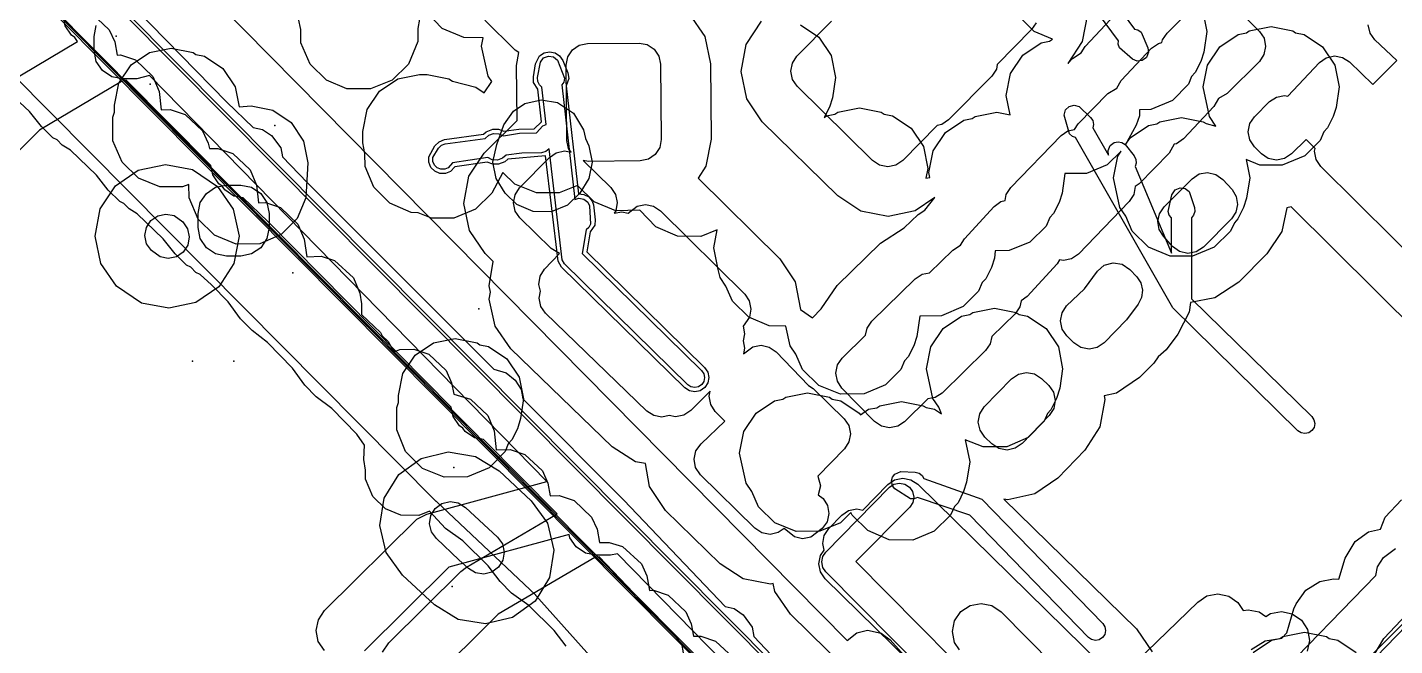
# Model space of a CAD drawing. Header units: metres. Extents: x -2677 to -840, y 169 to 1487.
# Drawn here: x -1880.6 to -1784.3, y 760.8 to 804.4 of the extents above; entities that cross this region are included whole.
import ezdxf

# ---------------------------------------------------------------- set-up
doc = ezdxf.new("R2010")
doc.units = ezdxf.units.M
for name, color, linetype in [('AI_GREENING_EXCLUSIONS', 1, 'Continuous'), ('AI_GREENING_LAWN', 82, 'Continuous'), ('AI_GREENING_REJECTED', 6, 'Continuous')]:
    doc.layers.add(name, color=color, linetype=linetype)

msp = doc.modelspace()

# ---------------------------------------------------------------- linework, layer by layer
at = {"layer": 'AI_GREENING_EXCLUSIONS'}
for points in [[(-1891.43, 823.08), (-1806.802, 737.869), (-1806.078, 736.848), (-1805.674, 735.663), (-1805.622, 734.412), (-1805.928, 733.198), (-1806.59, 732.091), (-1807.6, 730.923), (-1842.609, 696.379), (-1842.984, 695.907), (-1843.33, 695.763), (-1843.518, 695.797), (-1844.045, 696.246), (-1844.312, 695.964), (-1843.866, 695.487), (-1843.824, 695.292), (-1843.973, 694.931), (-1844.414, 694.597), (-1860.834, 678.393)], [(-1891.288, 823.221), (-1806.667, 738.016), (-1805.906, 736.95), (-1805.48, 735.712), (-1805.422, 734.404), (-1805.738, 733.134), (-1806.029, 732.546), (-1806.428, 731.974), (-1807.46, 730.781), (-1842.43, 696.274), (-1842.844, 695.764), (-1843.066, 695.617), (-1843.328, 695.563), (-1843.591, 695.611), (-1843.813, 695.752), (-1843.624, 695.294), (-1843.677, 695.02), (-1843.833, 694.789), (-1844.312, 694.417), (-1860.7, 678.245)], [(-1881.972, 800.428), (-1877.036, 803.369), (-1877.236, 803.646), (-1877.473, 803.806), (-1877.904, 804.457), (-1878.032, 805.114), (-1892.603, 819.933)], [(-1815.02, 741.22), (-1891.769, 818.547)], [(-1815.545, 742.034), (-1891.678, 818.728)], [(-1807.039, 810.185), (-1802.646, 804.242), (-1802.408, 804.188), (-1802.185, 804.03), (-1801.705, 802.926), (-1801.669, 802.615), (-1801.807, 802.245), (-1802.109, 802.022), (-1802.463, 801.984), (-1802.79, 802.124), (-1803.704, 802.907), (-1803.79, 803.166), (-1803.772, 803.41), (-1806.664, 807.323)], [(-1872.985, 805.687), (-1866.523, 799.105), (-1864.667, 797.308), (-1864.025, 797.179), (-1863.377, 796.743), (-1862.737, 795.884), (-1862.61, 795.24), (-1860.883, 793.432), (-1847.746, 780.288), (-1846.87, 780.042), (-1846.247, 779.512), (-1845.816, 778.864), (-1845.689, 778.22), (-1838.587, 771.076), (-1831.458, 763.597), (-1830.819, 763.454), (-1830.181, 763.005), (-1829.558, 762.132), (-1829.445, 761.486), (-1822.236, 753.852)], [(-1867.194, 806.086), (-1822.88, 761.195), (-1822.196, 761.725), (-1821.439, 761.916), (-1820.468, 761.72), (-1819.845, 761.25), (-1818.103, 759.297), (-1817.708, 758.624), (-1817.601, 758.109), (-1817.699, 757.334), (-1818.26, 756.454), (-1797.106, 734.506), (-1792.11, 739.389), (-1791.457, 739.815), (-1790.69, 739.959), (-1789.926, 739.798), (-1789.282, 739.357), (-1788.856, 738.703), (-1788.712, 737.936), (-1788.873, 737.172), (-1789.314, 736.529), (-1791.604, 734.291), (-1789.812, 732.746), (-1767.246, 755.214)], [(-1797.857, 805.593), (-1797.553, 804.062), (-1797.774, 802.621), (-1797.986, 801.966), (-1798.379, 801.176), (-1798.631, 800.906), (-1798.858, 800.362), (-1799.981, 799.218), (-1801.49, 798.571), (-1802.289, 798.555), (-1802.308, 798.129), (-1802.52, 797.474), (-1803.306, 796.077), (-1802.96, 796.593), (-1801.663, 797.461), (-1801.08, 797.576), (-1800.875, 797.714), (-1799.344, 798.018), (-1797.813, 797.714), (-1797.614, 797.58), (-1796.936, 797.41), (-1797.365, 798.074), (-1797.826, 800.17), (-1797.522, 801.701), (-1796.654, 802.998), (-1795.357, 803.866), (-1794.774, 803.981), (-1794.569, 804.119), (-1793.038, 804.423), (-1791.507, 804.119), (-1791.308, 803.985), (-1790.705, 803.866), (-1789.408, 802.998), (-1788.54, 801.701), (-1788.236, 800.17), (-1788.457, 798.729), (-1788.669, 798.074), (-1789.062, 797.284), (-1789.314, 797.014), (-1789.584, 796.406), (-1790.664, 795.326), (-1792.25, 794.663), (-1793.834, 794.663), (-1794.797, 795.049), (-1794.542, 793.765), (-1794.763, 792.324), (-1794.975, 791.669), (-1795.368, 790.879), (-1795.62, 790.609), (-1795.89, 790.001), (-1797.034, 788.878), (-1798.556, 788.258), (-1800.14, 788.258), (-1801.662, 788.878), (-1802.806, 790.001), (-1803.268, 791.067), (-1803.671, 791.669), (-1804.132, 793.765), (-1803.828, 795.296), (-1803.59, 795.652), (-1804.579, 794.683), (-1806.024, 794.079), (-1807.543, 794.063), (-1807.75, 792.692), (-1807.962, 792.037), (-1808.355, 791.247), (-1808.607, 790.977), (-1808.877, 790.369), (-1810.021, 789.246), (-1811.466, 788.642), (-1812.467, 788.626), (-1812.505, 788.106), (-1812.717, 787.451), (-1813.11, 786.661), (-1813.362, 786.391), (-1813.632, 785.783), (-1814.712, 784.703), (-1816.221, 784.056), (-1817.75, 784.04), (-1817.971, 782.601), (-1818.183, 781.946), (-1818.576, 781.156), (-1818.828, 780.886), (-1819.098, 780.278), (-1820.178, 779.198), (-1821.687, 778.551), (-1823.348, 778.535), (-1824.87, 779.155), (-1826.014, 780.278), (-1826.476, 781.344), (-1826.879, 781.946), (-1827.199, 783.332), (-1828.35, 783.348), (-1829.795, 783.952), (-1830.939, 785.075), (-1831.401, 786.141), (-1831.804, 786.743), (-1831.961, 787.308), (-1832.265, 788.839), (-1832.013, 790.108), (-1833.164, 789.643), (-1834.825, 789.659), (-1836.334, 790.306), (-1837.469, 791.479), (-1839.164, 791.449), (-1840.686, 792.069), (-1841.855, 793.229), (-1843.152, 792.703), (-1844.736, 792.703), (-1846.258, 793.323), (-1847.099, 794.143), (-1847.878, 792.678), (-1849.022, 791.555), (-1850.544, 790.935), (-1852.128, 790.935), (-1853.074, 791.314), (-1853.561, 791.33), (-1855.07, 791.977), (-1856.193, 793.121), (-1856.797, 794.566), (-1856.813, 795.486), (-1856.962, 796.236), (-1856.962, 797.038), (-1856.658, 798.569), (-1855.79, 799.866), (-1854.493, 800.734), (-1852.962, 801.038), (-1852.962, 801.038), (-1852.44, 801.033), (-1850.909, 800.729), (-1850.659, 800.561), (-1848.999, 800.138), (-1848.418, 799.749), (-1847.885, 800.547), (-1848.144, 800.933), (-1848.605, 803.029), (-1848.488, 803.618), (-1849.856, 803.634), (-1851.365, 804.281), (-1852.488, 805.425)], [(-1795.973, 806.205), (-1793.857, 804.079), (-1793.533, 803.591), (-1793.42, 803.017), (-1793.535, 802.443), (-1793.862, 801.957), (-1796.127, 799.703), (-1796.748, 799.353), (-1797.07, 798.785), (-1799.209, 796.509), (-1799.685, 796.169), (-1799.864, 796.128), (-1800.211, 795.494), (-1802.31, 793.351), (-1802.609, 793.147), (-1802.707, 792.603), (-1803.023, 792.111), (-1806.601, 788.402), (-1807.082, 788.068), (-1807.654, 787.943), (-1807.928, 787.993), (-1808.102, 787.706), (-1810.201, 785.415), (-1810.631, 785.1), (-1810.719, 784.682), (-1811.05, 784.199), (-1812.693, 782.592), (-1812.799, 782.088), (-1813.129, 781.605), (-1816.187, 778.615), (-1816.677, 778.295), (-1817.183, 778.201), (-1818.826, 776.594), (-1819.316, 776.274), (-1819.891, 776.166), (-1820.464, 776.287), (-1820.947, 776.617), (-1820.947, 776.617), (-1823.238, 778.96), (-1823.558, 779.45), (-1823.666, 780.026), (-1823.545, 780.598), (-1823.215, 781.081), (-1821.572, 782.688), (-1821.466, 783.192), (-1821.135, 783.675), (-1818.078, 786.665), (-1817.588, 786.985), (-1817.082, 787.079), (-1815.439, 788.686), (-1814.9, 789.015), (-1814.625, 789.468), (-1812.526, 791.759), (-1812.054, 792.105), (-1811.743, 792.181), (-1811.671, 792.583), (-1811.355, 793.075), (-1807.821, 796.739), (-1807.34, 797.072), (-1806.871, 797.175), (-1806.615, 797.568), (-1804.515, 799.711), (-1803.9, 800.069), (-1803.581, 800.618), (-1801.442, 802.894), (-1800.966, 803.234), (-1800.722, 803.291), (-1800.685, 803.47), (-1800.359, 803.956), (-1798.094, 806.21)], [(-1876.034, 805.346), (-1874.81, 804.187), (-1874.424, 803.331), (-1874.249, 802.413), (-1874.01, 802.42), (-1872.96, 802.068), (-1871.736, 800.909), (-1871.289, 799.834), (-1871.159, 798.561), (-1870.513, 798.579), (-1869.463, 798.227), (-1868.239, 797.068), (-1867.853, 796.212), (-1867.76, 795.82), (-1867.164, 795.836), (-1866.114, 795.484), (-1864.89, 794.325), (-1864.443, 793.25), (-1864.311, 792.01), (-1863.809, 792.024), (-1862.759, 791.672), (-1861.535, 790.513), (-1861.088, 789.438), (-1860.909, 788.208), (-1859.898, 788.241), (-1858.949, 787.941), (-1857.624, 786.73), (-1857.177, 785.655), (-1857.056, 784.885), (-1857.061, 784.135), (-1855.715, 782.877), (-1855.6, 782.652), (-1855.187, 782.239), (-1854.84, 781.669), (-1854.717, 781.545), (-1854.363, 781.678), (-1853.369, 781.705), (-1852.319, 781.353), (-1851.095, 780.194), (-1850.709, 779.338), (-1850.547, 778.545), (-1849.377, 778.197), (-1848.153, 777.038), (-1847.706, 775.963), (-1847.579, 774.616), (-1846.597, 774.642), (-1845.547, 774.29), (-1844.323, 773.131), (-1843.937, 772.275), (-1843.765, 771.384), (-1843.133, 771.401), (-1842.083, 771.049), (-1840.859, 769.89), (-1840.473, 769.034), (-1840.295, 768.087), (-1839.63, 768.105), (-1838.681, 767.805), (-1837.356, 766.594), (-1836.97, 765.738), (-1836.787, 764.723), (-1836.509, 764.731), (-1835.459, 764.379), (-1834.235, 763.22), (-1833.849, 762.364), (-1833.679, 761.498), (-1833.179, 761.512), (-1832.129, 761.16), (-1830.905, 760.001)], [(-1813.932, 750.366), (-1826.863, 763.046), (-1827.962, 764.657), (-1828.078, 765.21), (-1828.269, 765.17), (-1830.186, 765.532), (-1831.818, 766.6), (-1835.652, 770.359), (-1836.785, 772.049), (-1837.077, 773.646), (-1837.767, 773.771), (-1839.407, 774.828), (-1846.534, 781.721), (-1847.645, 783.325), (-1848.057, 785.232), (-1847.97, 785.714), (-1848.072, 786.162), (-1847.781, 787.884), (-1848.35, 788.442), (-1848.35, 788.442), (-1849.451, 790.052), (-1849.852, 791.962), (-1849.491, 793.879), (-1848.424, 795.512), (-1846.108, 797.805), (-1846.143, 801.673), (-1845.97, 802.583), (-1846.24, 802.76), (-1848.379, 804.863)], [(-1833.996, 805.318), (-1832.898, 803.706), (-1832.5, 801.796), (-1832.452, 796.498), (-1832.815, 794.582), (-1833.357, 793.754), (-1827.621, 788.068), (-1826.53, 786.451), (-1826.148, 784.504), (-1825.319, 783.919), (-1824.691, 784.533), (-1823.582, 786.177), (-1820.525, 789.167), (-1818.857, 790.239), (-1817.886, 791.189), (-1817.407, 791.501), (-1816.707, 792.377), (-1818.082, 791.444), (-1819.993, 791.049), (-1821.909, 791.416), (-1823.539, 792.488), (-1828.846, 797.718), (-1829.941, 799.332), (-1830.336, 801.243), (-1829.969, 803.159), (-1828.897, 804.789)], [(-1809.568, 804.689), (-1809.89, 804.2), (-1812.31, 801.744), (-1812.373, 801.416), (-1812.695, 800.927), (-1815.729, 797.848), (-1816.213, 797.519), (-1816.541, 797.452), (-1818.961, 794.996), (-1818.961, 794.996), (-1819.445, 794.667), (-1820.018, 794.549), (-1820.593, 794.659), (-1821.082, 794.981), (-1826.389, 800.211), (-1826.718, 800.695), (-1826.836, 801.268), (-1826.726, 801.843), (-1826.404, 802.332), (-1823.984, 804.788)], [(-1826.161, 804.535), (-1824.864, 803.667), (-1823.996, 802.37), (-1823.692, 800.839), (-1823.913, 799.398), (-1824.125, 798.743), (-1824.493, 798.013), (-1824.325, 798.126), (-1823.742, 798.241), (-1823.537, 798.379), (-1822.006, 798.683), (-1820.475, 798.379), (-1820.276, 798.245), (-1819.673, 798.126), (-1818.376, 797.258), (-1817.508, 795.961), (-1817.204, 794.43), (-1817.339, 793.75), (-1817.051, 793.793), (-1817.119, 794.133), (-1816.815, 795.664), (-1815.947, 796.961), (-1814.65, 797.829), (-1814.067, 797.944), (-1813.862, 798.082), (-1812.331, 798.386), (-1811.405, 798.202), (-1811.677, 799.57), (-1811.373, 801.101), (-1810.505, 802.398), (-1809.208, 803.266), (-1808.625, 803.381), (-1808.415, 803.519), (-1809.702, 804.074), (-1810.782, 805.154)], [(-1805.958, 805.289), (-1806.325, 803.373), (-1807.343, 801.826), (-1807.015, 802.16), (-1806.405, 802.577), (-1806.131, 803.015), (-1803.992, 805.291)], [(-1784.182, 802.026), (-1785.728, 803.479), (-1786.068, 803.956), (-1786.199, 804.526)], [(-1859.666, 760.481), (-1860.097, 761.132), (-1860.246, 761.898), (-1860.091, 762.663), (-1859.656, 763.31), (-1853.161, 769.737), (-1852.462, 770.084), (-1844.01, 772.379), (-1871.981, 800.961), (-1872.87, 800.726), (-1873.87, 800.726), (-1874.635, 800.878), (-1875.284, 801.312), (-1875.718, 801.961), (-1875.87, 802.726), (-1875.87, 803.726), (-1875.718, 804.491)], [(-1774.188, 779.363), (-1789.531, 794.575), (-1789.859, 795.062), (-1789.975, 795.639), (-1789.935, 795.841), (-1790.577, 796.463), (-1791.597, 795.448), (-1792.085, 795.125), (-1792.659, 795.012), (-1793.233, 795.128), (-1793.719, 795.454), (-1794.212, 795.951), (-1794.536, 796.438), (-1794.649, 797.013), (-1794.533, 797.586), (-1794.206, 798.072), (-1793.143, 799.13), (-1792.655, 799.453), (-1792.081, 799.566), (-1791.867, 799.523), (-1789.633, 801.889), (-1789.152, 802.222), (-1788.58, 802.346), (-1788.004, 802.241), (-1787.512, 801.924), (-1785.876, 800.341), (-1784.182, 802.026)], [(-1855.57, 760.381), (-1855.135, 761.028), (-1850.07, 766.057), (-1849.673, 766.363), (-1843.273, 770.116), (-1848.464, 775.338), (-1849.11, 775.467), (-1849.758, 775.901), (-1849.928, 776.155), (-1850.167, 776.314), (-1850.601, 776.962), (-1850.733, 777.619), (-1863.649, 790.682), (-1865.385, 792.358), (-1866.031, 792.487), (-1866.679, 792.921), (-1866.849, 793.175), (-1867.088, 793.334), (-1867.522, 793.982), (-1867.654, 794.639), (-1873.61, 800.631), (-1873.941, 800.557), (-1879.714, 797.117), (-1884.85, 792.017)], [(-1842.65, 760.796), (-1843.503, 761.906), (-1845.287, 763.656), (-1846.486, 764.531), (-1847.297, 765.342), (-1848.149, 766.452), (-1849.933, 768.201), (-1851.133, 769.077), (-1852.263, 770.301), (-1853.021, 770.001), (-1854.29, 770.018), (-1855.374, 770.471), (-1856.251, 771.326), (-1856.766, 772.558), (-1856.766, 773.187), (-1856.882, 773.93), (-1856.84, 774.953), (-1857.391, 775.714), (-1859.146, 777.517), (-1860.233, 778.359), (-1861.044, 779.17), (-1861.918, 780.378), (-1863.674, 782.181), (-1864.76, 783.023), (-1865.571, 783.834), (-1866.446, 785.043), (-1867.605, 786.233), (-1868.402, 786.963), (-1868.704, 787.104), (-1869.073, 787.473), (-1869.361, 787.614), (-1870.171, 788.424), (-1871.005, 789.476), (-1872.836, 791.224), (-1873.41, 791.588), (-1873.779, 791.957), (-1874.066, 792.098), (-1874.877, 792.908), (-1875.71, 793.961), (-1877.542, 795.708), (-1878.115, 796.073), (-1878.484, 796.442), (-1878.772, 796.582), (-1879.582, 797.392), (-1880.416, 798.445), (-1882.462, 800.336)], [(-1776.652, 776.878), (-1791.62, 791.718), (-1791.925, 791.658), (-1792.286, 789.979), (-1793.338, 788.413), (-1795.31, 786.425), (-1796.988, 785.31), (-1798.715, 784.994), (-1798.798, 784.313), (-1799.594, 782.755), (-1800.424, 781.659), (-1800.992, 781.174), (-1801.287, 780.726), (-1802.298, 779.701), (-1803.912, 778.606), (-1804.786, 778.426), (-1804.727, 778.154), (-1805.079, 776.235), (-1806.138, 774.596), (-1808.05, 772.625), (-1809.655, 771.517), (-1811.563, 771.107), (-1811.837, 771.157), (-1802.511, 762.013), (-1801.411, 760.401)], [(-1812.561, 753.924), (-1824.412, 765.545), (-1824.742, 766.028), (-1824.862, 766.601), (-1824.753, 767.176), (-1824.498, 767.566), (-1824.593, 768.018), (-1824.484, 768.593), (-1824.164, 769.083), (-1823.254, 770.011), (-1822.77, 770.341), (-1822.198, 770.461), (-1822.198, 770.461), (-1821.771, 770.381), (-1820.014, 772.173), (-1819.53, 772.503), (-1818.957, 772.623), (-1818.382, 772.514), (-1817.893, 772.194), (-1804.962, 759.514)], [(-1812.5, 754.032), (-1824.364, 766.023), (-1824.577, 766.345), (-1824.653, 766.724), (-1824.579, 767.103), (-1824.367, 767.426), (-1819.899, 771.983), (-1819.899, 771.983), (-1819.576, 772.203), (-1819.194, 772.283), (-1818.811, 772.21), (-1818.485, 771.997), (-1818.265, 771.675), (-1818.185, 771.293), (-1818.257, 770.909), (-1818.471, 770.583), (-1822.269, 766.749), (-1811.078, 755.438)], [(-1794.445, 760.553), (-1793.45, 761.17), (-1792.289, 761.358), (-1791.921, 761.726), (-1791.43, 763.435), (-1791.271, 763.785), (-1790.589, 764.736), (-1789.594, 765.353), (-1788.641, 765.542), (-1788.273, 765.503), (-1787.824, 766.998), (-1787.126, 768.156), (-1786.175, 768.838), (-1785.346, 769.032), (-1785.017, 769.879), (-1783.857, 771.101)], [(-1790.464, 755.67), (-1775.579, 770.545)], [(-1827.38, 755.387), (-1839.035, 767.295), (-1839.535, 767.196), (-1840.535, 767.196), (-1841.3, 767.348), (-1841.949, 767.782), (-1842.383, 768.431), (-1842.429, 768.663), (-1850.904, 766.363), (-1856.837, 760.471)], [(-1834.382, 760.332), (-1834.5, 760.991), (-1840.321, 767.097), (-1840.625, 767.031), (-1847.431, 763.04), (-1852.316, 758.19)], [(-1792.818, 758.397), (-1785.661, 765.769), (-1785.549, 766.38), (-1785.125, 767.035), (-1784.279, 767.668)], [(-1802.497, 759.707), (-1798.202, 763.906), (-1797.548, 764.332), (-1796.781, 764.475), (-1796.017, 764.315), (-1795.373, 763.874), (-1795, 763.3), (-1794.644, 763.366), (-1793.88, 763.205), (-1793.4, 762.875), (-1793.077, 763.086), (-1792.31, 763.23), (-1791.546, 763.069), (-1790.902, 762.628), (-1790.476, 761.974), (-1790.333, 761.207), (-1790.494, 760.443)], [(-1814.974, 760.538), (-1815.314, 761.054), (-1815.463, 761.82), (-1815.306, 762.584), (-1814.869, 763.231), (-1814.218, 763.661), (-1813.452, 763.809), (-1812.688, 763.653), (-1812.041, 763.216), (-1806.498, 757.614)], [(-1782.794, 762.979), (-1789.919, 755.641)], [(-1794.294, 760.348), (-1792.997, 761.216), (-1792.414, 761.331), (-1792.209, 761.469), (-1790.678, 761.773), (-1789.147, 761.469), (-1789.147, 761.469), (-1788.948, 761.335), (-1788.345, 761.216), (-1787.048, 760.348)]]:
    msp.add_lwpolyline(points, dxfattribs=at)
for points in [[(-1856.961, 809.746), (-1855.43, 809.442), (-1854.133, 808.574), (-1853.265, 807.277), (-1852.961, 805.746), (-1852.961, 804.94), (-1853.092, 804.281), (-1853.092, 803.356), (-1853.755, 801.77), (-1854.899, 800.647), (-1856.421, 800.027), (-1858.082, 800.043), (-1859.527, 800.647), (-1860.671, 801.77), (-1861.318, 803.279), (-1861.334, 804.199), (-1861.483, 804.949), (-1861.483, 805.751), (-1861.179, 807.282), (-1860.311, 808.579), (-1859.014, 809.447), (-1857.483, 809.751), (-1856.961, 809.746)], [(-1874.443, 798.891), (-1874.139, 800.422), (-1873.271, 801.719), (-1871.974, 802.587), (-1870.443, 802.891), (-1868.912, 802.587), (-1868.713, 802.453), (-1868.11, 802.334), (-1866.813, 801.466), (-1865.945, 800.169), (-1865.667, 798.769), (-1864.831, 798.826), (-1863.3, 798.522), (-1862.002, 797.655), (-1861.135, 796.357), (-1860.831, 794.826), (-1860.978, 792.359), (-1861.582, 790.914), (-1862.705, 789.77), (-1864.213, 789.123), (-1865.874, 789.107), (-1867.397, 789.727), (-1868.541, 790.851), (-1869.188, 792.359), (-1869.208, 793.299), (-1869.654, 793.129), (-1871.238, 793.129), (-1872.76, 793.749), (-1873.904, 794.872), (-1874.551, 796.381), (-1874.567, 798.042), (-1874.443, 798.378), (-1874.443, 798.891)], [(-1850.48, 794.537), (-1850.781, 794.224), (-1851.142, 794.075), (-1851.532, 794.075), (-1851.892, 794.225), (-1852.168, 794.501), (-1852.317, 794.862), (-1852.317, 795.252), (-1851.894, 796.02), (-1851.595, 796.311), (-1851.204, 796.454), (-1848.472, 796.837), (-1848.27, 797.013), (-1847.811, 797.184), (-1847.416, 797.184), (-1847.029, 797.043), (-1845.969, 797.197), (-1844.897, 797.227), (-1844.376, 797.714), (-1844.639, 800.007), (-1844.939, 800.486), (-1844.954, 800.876), (-1844.809, 801.799), (-1844.523, 802.355), (-1844.197, 802.57), (-1843.814, 802.643), (-1843.432, 802.564), (-1843.109, 802.345), (-1842.894, 802.019), (-1842.543, 801.153), (-1842.47, 800.77), (-1842.652, 800.235), (-1841.778, 792.635), (-1841.407, 792.601), (-1841.062, 792.418), (-1840.812, 792.118), (-1840.717, 791.865), (-1840.601, 790.816), (-1840.637, 790.428), (-1840.962, 789.965), (-1841.201, 788.55), (-1832.905, 780.414), (-1832.685, 780.092), (-1832.605, 779.71), (-1832.677, 779.327), (-1832.891, 779), (-1833.213, 778.78), (-1833.595, 778.7), (-1833.978, 778.773), (-1834.305, 778.986), (-1842.975, 787.488), (-1843.213, 787.898), (-1844.099, 795.307), (-1846.755, 795.071), (-1846.957, 794.894), (-1847.416, 794.724), (-1847.811, 794.724), (-1848.198, 794.864), (-1850.48, 794.537)], [(-1843.701, 788.789), (-1845.901, 790.943), (-1846.231, 791.426), (-1846.352, 791.999), (-1846.244, 792.574), (-1845.924, 793.064), (-1843.825, 795.207), (-1843.342, 795.538), (-1842.769, 795.658), (-1842.295, 795.569), (-1842.476, 795.833), (-1842.595, 796.406), (-1842.643, 801.704), (-1842.534, 802.279), (-1842.213, 802.769), (-1841.73, 803.099), (-1841.157, 803.218), (-1837.513, 803.251), (-1836.938, 803.142), (-1836.448, 802.821), (-1836.119, 802.338), (-1836, 801.765), (-1835.952, 796.467), (-1836.061, 795.892), (-1836.381, 795.402), (-1836.865, 795.072), (-1837.438, 794.953), (-1841.081, 794.92), (-1841.461, 794.992), (-1839.504, 793.076), (-1839.173, 792.593), (-1839.053, 792.02), (-1839.161, 791.445), (-1839.268, 791.28), (-1838.728, 791.366), (-1838.286, 791.28), (-1837.641, 791.768), (-1837.068, 791.885), (-1836.493, 791.773), (-1836.005, 791.45), (-1830.085, 785.582), (-1829.758, 785.097), (-1829.641, 784.524), (-1829.753, 783.949), (-1830.203, 783.332), (-1830.091, 782.777), (-1830.188, 782.284), (-1830.089, 781.781), (-1830.17, 781.375), (-1829.507, 781.867), (-1828.932, 781.976), (-1828.359, 781.857), (-1827.875, 781.527), (-1825.605, 779.156), (-1825.273, 778.94), (-1823.091, 776.81), (-1822.76, 776.328), (-1822.639, 775.755), (-1822.746, 775.18), (-1823.066, 774.689), (-1824.936, 772.773), (-1824.757, 772.087), (-1824.924, 771.448), (-1824.572, 771.2), (-1824.259, 770.706), (-1824.159, 770.129), (-1824.287, 769.558), (-1824.624, 769.08), (-1825.433, 768.465), (-1826.004, 768.363), (-1826.572, 768.486), (-1827.308, 769.078), (-1827.73, 768.79), (-1828.303, 768.67), (-1828.878, 768.779), (-1829.368, 769.099), (-1833.202, 772.858), (-1833.542, 773.365), (-1833.652, 773.965), (-1833.513, 774.56), (-1833.149, 775.049), (-1831.486, 776.642), (-1832.155, 777.322), (-1832.476, 777.811), (-1832.585, 778.386), (-1832.51, 778.745), (-1833.882, 777.376), (-1834.369, 777.052), (-1834.943, 776.938), (-1835.404, 777.03), (-1835.906, 776.922), (-1836.482, 777.027), (-1836.974, 777.344), (-1844.101, 784.237), (-1844.434, 784.718), (-1844.558, 785.29), (-1844.466, 785.793), (-1844.574, 786.262), (-1844.476, 786.839), (-1844.165, 787.335), (-1843.112, 788.45), (-1843.701, 788.789)], [(-1847.849, 795.037), (-1848.167, 795.187), (-1850.655, 794.815), (-1850.948, 794.474), (-1851.2, 794.369), (-1851.473, 794.37), (-1851.725, 794.474), (-1851.918, 794.668), (-1852.023, 794.92), (-1852.022, 795.193), (-1851.645, 795.853), (-1851.435, 796.057), (-1851.161, 796.157), (-1848.357, 796.536), (-1848.102, 796.764), (-1847.752, 796.89), (-1847.378, 796.87), (-1847.06, 796.721), (-1845.927, 796.9), (-1844.748, 796.93), (-1844.29, 797.432), (-1844.05, 797.512), (-1844.353, 800.143), (-1844.533, 800.308), (-1844.647, 800.556), (-1844.658, 800.829), (-1844.466, 801.916), (-1844.233, 802.209), (-1843.901, 802.338), (-1843.548, 802.288), (-1843.255, 802.055), (-1842.77, 800.772), (-1842.825, 800.505), (-1842.962, 800.303), (-1842.036, 792.249), (-1841.764, 792.339), (-1841.395, 792.276), (-1841.121, 792.048), (-1841.01, 791.798), (-1840.925, 790.513), (-1841.052, 790.272), (-1841.241, 790.116), (-1841.523, 788.446), (-1833.115, 780.2), (-1832.961, 779.975), (-1832.905, 779.707), (-1832.955, 779.439), (-1833.105, 779.21), (-1833.331, 779.056), (-1833.598, 779), (-1833.866, 779.051), (-1834.095, 779.201), (-1842.765, 787.702), (-1842.932, 787.989), (-1843.854, 795.802), (-1844.085, 795.612), (-1844.385, 795.538), (-1845.772, 795.508), (-1846.87, 795.372), (-1847.125, 795.143), (-1847.475, 795.018), (-1847.849, 795.037)], [(-1841.049, 796.025), (-1840.822, 794.877), (-1841.052, 793.729), (-1841.681, 792.693), (-1842.555, 791.84), (-1843.716, 791.371), (-1844.982, 791.387), (-1846.129, 791.883), (-1846.939, 792.693), (-1847.58, 793.729), (-1847.81, 794.877), (-1847.521, 796.119), (-1847.047, 797.507), (-1846.365, 798.458), (-1845.557, 798.997), (-1844.417, 799.264), (-1843.262, 799.075), (-1842.124, 798.315), (-1841.426, 797.157), (-1841.28, 796.537), (-1841.049, 796.025)], [(-1806.897, 798.884), (-1806.535, 798.786), (-1805.737, 798.024), (-1805.584, 797.798), (-1805.529, 797.53), (-1805.576, 797.291), (-1804.478, 795.371), (-1804.498, 795.692), (-1804.356, 796.039), (-1804.073, 796.256), (-1803.806, 796.31), (-1803.538, 796.258), (-1803.31, 796.108), (-1802.674, 795.311), (-1802.55, 795.068), (-1802.528, 794.796), (-1802.604, 794.563), (-1800.04, 788.457), (-1800.045, 790.948), (-1800.205, 791.133), (-1800.291, 791.392), (-1800.023, 792.565), (-1799.78, 792.929), (-1799.435, 793.074), (-1799.082, 793.026), (-1798.798, 792.811), (-1798.422, 791.668), (-1798.401, 791.396), (-1798.486, 791.136), (-1798.645, 790.951), (-1798.633, 785.258), (-1790.172, 776.962), (-1790.018, 776.736), (-1789.962, 776.469), (-1790.013, 776.201), (-1790.162, 775.972), (-1790.388, 775.818), (-1790.655, 775.762), (-1790.924, 775.813), (-1791.152, 775.962), (-1799.94, 784.616), (-1806.791, 796.596), (-1807.021, 796.677), (-1807.224, 796.86), (-1807.593, 798.18), (-1807.495, 798.542), (-1807.241, 798.792), (-1806.897, 798.884)], [(-1872.764, 794.31), (-1870.855, 794.713), (-1868.938, 794.355), (-1867.178, 793.168), (-1866.075, 791.559), (-1865.672, 789.65), (-1866.03, 787.732), (-1867.095, 786.097), (-1868.704, 784.994), (-1870.613, 784.591), (-1872.531, 784.95), (-1874.291, 786.137), (-1875.393, 787.746), (-1875.796, 789.655), (-1875.438, 791.573), (-1874.374, 793.207), (-1872.764, 794.31)], [(-1795.388, 791.901), (-1795.507, 791.348), (-1795.823, 790.878), (-1797.795, 788.89), (-1798.298, 788.555), (-1798.893, 788.446), (-1799.482, 788.581), (-1799.97, 788.937), (-1800.617, 789.649), (-1800.912, 790.132), (-1801.007, 790.69), (-1800.888, 791.244), (-1800.572, 791.714), (-1798.6, 793.702), (-1798.097, 794.037), (-1797.502, 794.146), (-1796.913, 794.011), (-1796.425, 793.655), (-1795.778, 792.943), (-1795.483, 792.459), (-1795.388, 791.901)], [(-1864.143, 788.845), (-1864.792, 788.411), (-1865.557, 788.259), (-1866.557, 788.259), (-1867.322, 788.411), (-1867.971, 788.845), (-1868.405, 789.494), (-1868.557, 790.259), (-1868.557, 791.259), (-1868.405, 792.024), (-1867.971, 792.673), (-1867.322, 793.107), (-1866.557, 793.259), (-1865.557, 793.259), (-1864.792, 793.107), (-1864.143, 792.673), (-1863.709, 792.024), (-1863.557, 791.259), (-1863.557, 790.259), (-1863.709, 789.494), (-1864.143, 788.845)], [(-1871.387, 791.092), (-1870.814, 791.213), (-1870.239, 791.106), (-1869.623, 790.664), (-1869.293, 790.181), (-1869.172, 789.609), (-1869.279, 789.033), (-1869.599, 788.543), (-1870.081, 788.212), (-1870.654, 788.091), (-1871.229, 788.199), (-1871.845, 788.64), (-1872.176, 789.123), (-1872.297, 789.696), (-1872.189, 790.271), (-1871.87, 790.762), (-1871.387, 791.092)], [(-1804.773, 787.612), (-1804.151, 787.786), (-1803.514, 787.682), (-1802.98, 787.32), (-1802.491, 786.805), (-1802.202, 786.367), (-1802.082, 785.856), (-1802.145, 785.335), (-1802.384, 784.868), (-1803.214, 783.772), (-1804.79, 782.159), (-1805.274, 781.831), (-1805.847, 781.712), (-1806.422, 781.823), (-1806.911, 782.145), (-1807.409, 782.636), (-1807.738, 783.12), (-1807.856, 783.694), (-1807.746, 784.268), (-1807.424, 784.757), (-1806.171, 785.946), (-1805.264, 787.194), (-1804.773, 787.612)], [(-1824.125, 778.325), (-1823.926, 778.191), (-1823.323, 778.072), (-1822.026, 777.204), (-1821.945, 777.084), (-1821.366, 777.472), (-1820.783, 777.587), (-1820.578, 777.725), (-1819.047, 778.029), (-1817.516, 777.725), (-1817.317, 777.591), (-1816.714, 777.472), (-1816.229, 777.147), (-1816.431, 777.63), (-1816.834, 778.232), (-1817.295, 780.328), (-1816.991, 781.859), (-1816.123, 783.156), (-1814.826, 784.024), (-1814.243, 784.139), (-1814.038, 784.277), (-1812.507, 784.581), (-1810.976, 784.277), (-1810.777, 784.143), (-1810.174, 784.024), (-1808.877, 783.156), (-1808.009, 781.859), (-1807.705, 780.328), (-1807.912, 778.957), (-1808.138, 778.232), (-1808.531, 777.442), (-1808.783, 777.172), (-1809.01, 776.628), (-1810.133, 775.484), (-1811.642, 774.837), (-1813.303, 774.821), (-1814.567, 775.333), (-1814.245, 773.776), (-1814.466, 772.335), (-1814.678, 771.68), (-1815.071, 770.89), (-1815.323, 770.62), (-1815.593, 770.012), (-1816.737, 768.889), (-1818.259, 768.269), (-1819.92, 768.285), (-1821.429, 768.932), (-1822.509, 770.012), (-1822.607, 770.207), (-1823.346, 769.489), (-1824.791, 768.885), (-1826.452, 768.869), (-1827.974, 769.489), (-1829.118, 770.612), (-1829.58, 771.678), (-1829.983, 772.28), (-1830.444, 774.376), (-1830.14, 775.907), (-1829.272, 777.204), (-1827.975, 778.072), (-1827.392, 778.187), (-1827.187, 778.325), (-1825.656, 778.629), (-1824.125, 778.325)], [(-1848.92, 782.151), (-1848.721, 782.017), (-1848.118, 781.898), (-1846.821, 781.03), (-1845.953, 779.733), (-1845.649, 778.202), (-1845.856, 776.831), (-1846.082, 776.106), (-1846.475, 775.316), (-1846.724, 775.049), (-1846.953, 774.5), (-1848.076, 773.356), (-1849.585, 772.709), (-1851.246, 772.693), (-1852.768, 773.313), (-1853.955, 774.5), (-1854.575, 776.022), (-1854.575, 777.606), (-1854.451, 777.942), (-1854.451, 778.455), (-1854.147, 779.986), (-1853.279, 781.283), (-1851.982, 782.151), (-1850.451, 782.455), (-1848.92, 782.151)], [(-1809.676, 779.959), (-1809.185, 779.642), (-1808.682, 779.154), (-1808.35, 778.673), (-1808.227, 778.1), (-1808.332, 777.525), (-1808.65, 777.033), (-1810.562, 775.062), (-1811.044, 774.73), (-1811.616, 774.607), (-1812.191, 774.712), (-1812.683, 775.03), (-1813.185, 775.517), (-1813.518, 775.999), (-1813.641, 776.571), (-1813.535, 777.147), (-1813.218, 777.638), (-1811.306, 779.609), (-1810.824, 779.942), (-1810.252, 780.065), (-1809.676, 779.959)], [(-1845.101, 771.035), (-1843.958, 769.454), (-1843.507, 767.556), (-1843.817, 765.629), (-1844.84, 763.968), (-1846.421, 762.825), (-1848.319, 762.374), (-1850.246, 762.684), (-1851.907, 763.708), (-1854.167, 765.807), (-1855.31, 767.388), (-1855.761, 769.286), (-1855.451, 771.212), (-1854.428, 772.873), (-1852.847, 774.016), (-1850.949, 774.467), (-1849.023, 774.157), (-1847.362, 773.134), (-1845.101, 771.035)], [(-1817.814, 772.968), (-1817.596, 772.803), (-1817.472, 772.593), (-1813.383, 771.147), (-1804.887, 762.393), (-1804.739, 762.164), (-1804.689, 761.895), (-1804.747, 761.628), (-1804.902, 761.403), (-1805.131, 761.255), (-1805.4, 761.206), (-1805.667, 761.263), (-1805.892, 761.418), (-1814.229, 770.012), (-1817.923, 771.267), (-1818.149, 771.176), (-1818.422, 771.179), (-1819.513, 771.864), (-1819.679, 772.081), (-1819.75, 772.43), (-1819.682, 772.694), (-1819.517, 772.912), (-1819.097, 773.089), (-1818.079, 773.036), (-1817.814, 772.968)], [(-1847.483, 768.47), (-1847.14, 767.996), (-1847.005, 767.426), (-1847.098, 766.849), (-1847.405, 766.35), (-1847.879, 766.007), (-1848.449, 765.872), (-1849.026, 765.965), (-1849.525, 766.272), (-1850.199, 766.875), (-1851.785, 768.371), (-1852.128, 768.846), (-1852.263, 769.415), (-1852.17, 769.993), (-1851.863, 770.491), (-1851.389, 770.834), (-1850.82, 770.97), (-1850.242, 770.877), (-1849.744, 770.57), (-1847.483, 768.47)], [(-1774.411, 759.611), (-1774.695, 757.673), (-1775.691, 756.004), (-1776.353, 755.27), (-1777.287, 754.31), (-1778.845, 753.147), (-1780.742, 752.666), (-1782.673, 752.947), (-1784.344, 753.942), (-1784.722, 754.282), (-1785.89, 755.844), (-1786.371, 757.735), (-1786.092, 759.666), (-1785.095, 761.343), (-1783.489, 763.048), (-1781.929, 764.209), (-1780.031, 764.688), (-1778.101, 764.403), (-1776.432, 763.407), (-1776.05, 763.061), (-1774.889, 761.502), (-1774.411, 759.611)]]:
    msp.add_lwpolyline(points, close=True, dxfattribs=at)
at = {"layer": 'AI_GREENING_LAWN'}
for points in [[(-1838.392, 757.221), (-1844.777, 764.372), (-1844.792, 764.387), (-1851.776, 770.97), (-1851.788, 770.982), (-1895.211, 814.759)], [(-1883.677, 810.568), (-1815.638, 741.987)]]:
    msp.add_lwpolyline(points, dxfattribs=at)
at = {"layer": 'AI_GREENING_REJECTED'}
for p in [(-1874.33, 803.75), (-1871.92, 800.35), (-1863.16, 797.44), (-1861.88, 787.07), (-1848.8, 784.55), (-1868.95, 780.87), (-1866.05, 780.85), (-1850.56, 773.38), (-1850.67, 765)]:
    msp.add_point(p, dxfattribs=at)

doc.saveas('drawing.dxf')
